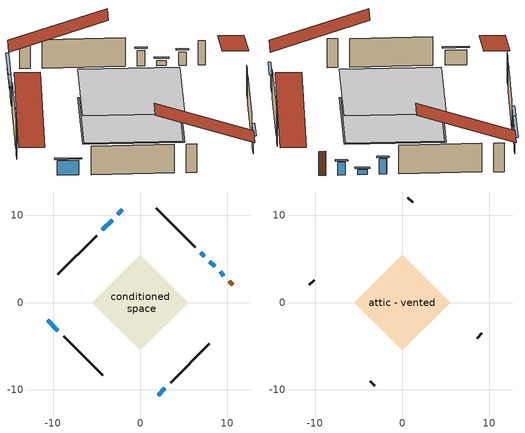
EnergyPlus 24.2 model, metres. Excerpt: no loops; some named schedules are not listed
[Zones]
conditioned space
 floor outside (Floor1 construction): -5.49,0 0,5.49 5.49,0 0,-5.49 z0.61
 floor adiabatic (AdiabaticFloorConstruction): -5.28,0 0,5.28 5.28,0 0,-5.28 z0.61
 wall outside (AdiabaticWallConstruction 1): 10.63,2.07 10.25,2.45 z0.61:2.64
 wall outside (AdiabaticWallConstruction): -2.07,10.64 -2.57,10.13 z0.61:1.33; 9.6,3.1 9.19,3.51 z0.61:1.7; 8.54,4.16 8.01,4.69 z0.61:1.03; 7.36,5.34 6.98,5.72 z0.61:1.93; -3.23,9.47 -4.34,8.36 z0.61:1.88; -10.63,-2.07 -9.46,-3.24 z0.61:1.87; 2.07,-10.63 2.82,-9.88 z0.61:1.89
 wall outside (Wall1 construction): 3.48,-9.22 7.94,-4.76 / -8.8,-3.9 -4.33,-8.37 / -5,7.7 -9.47,3.23 / 6.32,6.38 1.86,10.84 z0.61:3.05
 window (WindowConstruction 6): -2.07,10.63 -2.57,10.13 z0.61:1.33
 window (WindowConstruction): 9.6,3.1 9.19,3.51 z0.61:1.7
 window (WindowConstruction 1): 8.54,4.16 8.01,4.69 z0.61:1.03
 window (WindowConstruction 2): 7.36,5.34 6.98,5.72 z0.61:1.93
 window (WindowConstruction 3): -3.23,9.47 -4.34,8.36 z0.61:1.87
 window (WindowConstruction 4): -10.63,-2.07 -9.46,-3.24 z0.61:1.87
 window (WindowConstruction 5): 2.07,-10.63 2.82,-9.88 z0.61:1.89
 door (Door): 10.63,2.07 10.26,2.45 z0.61:2.64
 ceiling adiabatic (AdiabaticFloorConstruction): 0,-5.28 5.28,0 0,5.28 -5.28,0 z0.61
attic - vented
 floor to conditioned space (Floor2 construction Reversed): -5.49,0 0,5.49 5.49,0 0,-5.49 z3.05
 wall outside (Wall2 construction): 8.6,-4.1 9.14,-3.56 / -3.68,-9.02 -3.14,-9.56 / -10.12,2.58 -10.67,2.03 / 1.2,11.5 0.66,12.04 z0.61:3.05
 roof outside (Roof1 construction): 1.41,-11.29,3.05 -3.94,-5.94,5.57 -5.35,-7.35,5.57 0,-12.7,3.05; -11.29,-1.41,3.05 -5.94,3.94,5.57 -7.35,5.35,5.57 -12.7,0,3.05; -1.41,11.29,3.05 3.94,5.94,5.57 5.35,7.35,5.57 0,12.7,3.05; 11.29,1.41,3.05 5.94,-3.94,5.57 7.35,-5.35,5.57 12.7,0,3.05
shading: -3.56,9.14 -1.08,11.62 -1.22,11.77 -3.7,9.28 z2.72; 9.05,3.65 9.74,2.96 9.88,3.1 9.19,3.79 z1.9; 7.87,4.83 8.68,4.02 8.82,4.16 8.01,4.97 z1.23; 6.84,5.86 7.5,5.2 7.64,5.34 6.98,6.01 z2.13; -4.87,7.83 -2.7,10 -2.84,10.14 -5.02,7.97 z2.62; -9.32,-3.39 -10.78,-1.92 -10.92,-2.07 -9.46,-3.53 z2.07; 3.17,-9.53 1.71,-10.99 1.86,-11.13 3.32,-9.67 z2.39
[Building]
Building 1: Terrain=Suburbs
[Site:Location]
Summerside_PE: Latitude {deg}=46.44; Longitude {deg}=-63.84; Time Zone {hr}=-4; Elevation {m}=12; Keep Site Location Information=Yes
[Site:GroundTemperature:Shallow]
1.38966, -0.735561, -0.905757, 0.102771, 4.15145, 8.18127, 11.6749, 13.888, 14.0761, 12.276, 8.87149, 4.9653
[Site:WaterMainsTemperature]
Calculation Method=Schedule; Temperature Schedule=mains temperature schedule
[Material] Roughness=Rough; Thermal Absorptance=0.9
Name | Thickness {m} | Conductivity {W/m-K} | Density {kg/m3} | Specific Heat {J/kg-K} | Solar Absorptance | Visible Absorptance
asphalt or fiberglass shingles | 0.00635 | 0.162714 | 1121.4 | 1465.45 | 0.4 | 0.4
ceiling stud and cavity | 0.1397 | 0.0760664 | 65.682 | 1177.47 | 0.7 | 0.7
door material | 0.04445 | 0.188738 | 512.64 | 1214.23 | 0.7 | 0.7
floor covering | 0.0127 | 9.015625 | 54.468 | 1339.84 | 0.6 | 0.6
floor covering 1 | 0.0127 | 0.0433444 | 54.468 | 1339.84 | 0.6 | 0.6
floor rigid ins; wall rigid ins | 0.512978 | 0.029427 | 32.04 | 1214.23 | 0.7 | 0.7
floor stud and cavity | 0.0889 | 0.294388 | 50.32683 | 1063.81 | 0.7 | 0.7
floor stud and cavity 1 | 0.1397 | 1.75129 | 37.0049 | 1207.88 | 0.7 | 0.7
furniture material conditioned space 1 | 0.1524 | 0.115458 | 640.8 | 1214.23 | 0.6 | 0.6
gypsum board | 0.0127 | 0.160291 | 801 | 837.4 | 0.6 | 0.6
osb sheathing 0.5 in. | 0.0127 | 0.115458 | 512.64 | 1214.23 | 0.7 | 0.7
osb sheathing 0.75 in. | 0.01905 | 0.115458 | 512.64 | 1214.23 | 0.7 | 0.7
wall stud and cavity | 0.1397 | 0.122815 | 139.0536 | 1170.24 | 0.7 | 0.7
wall stud and cavity 1 | 0.0889 | 6.1454 | 50.32683 | 1063.81 | 0.6 | 0.6
wall stud and cavity 2 | 0.0889 | 0.380278 | 52.3479 | 1209.89 | 0.7 | 0.7
wall stud and cavity 3 | 0.0889 | 0.391764 | 83.0341 | 1211.67 | 0.7 | 0.7
wood siding | 0.0254 | 0.102417 | 544.68 | 1172.36 | 0.4 | 0.4
wood siding 1 | 0.00254 | 0.102417 | 544.68 | 1172.36 | 0.4 | 0.4
wood siding 2; wood siding 3 | 0.0254 | 0.102417 | 544.68 | 1172.36 | 0.7 | 0.7
[WindowMaterial:SimpleGlazingSystem]
Name | U-Factor {W/m2-K} | Solar Heat Gain Coefficient
WindowMaterial | 2.540905 | 0.45
WindowMaterial 1 | 3.11211 | 0.43
WindowMaterial 2 | 2.52501 | 0.45
WindowMaterial 3 | 5.82052 | 0.77
WindowMaterial 4 | 3.10132 | 0.54
WindowMaterial 5 | 2.53012 | 0.45
WindowMaterial 6 | 5.35606 | 0.68
[Construction]
AdiabaticFloorConstruction: floor stud and cavity 1, floor rigid ins, osb sheathing 0.75 in., floor covering 1
AdiabaticWallConstruction: wood siding 2, wall rigid ins, wall stud and cavity 2, gypsum board
AdiabaticWallConstruction 1: wood siding 3, wall rigid ins, wall stud and cavity 2, gypsum board
Door: door material
Floor1 construction: floor stud and cavity, floor covering
Floor2 construction Reversed: gypsum board, ceiling stud and cavity
furniture construction conditioned space 1: furniture material conditioned space 1
PartitionWallConstruction: gypsum board, wall stud and cavity 3, gypsum board
Roof1 construction: asphalt or fiberglass shingles
Wall1 construction: wood siding, osb sheathing 0.5 in., wall stud and cavity, gypsum board
Wall2 construction: wood siding 1, wall stud and cavity 1
WindowConstruction: WindowMaterial
WindowConstruction 1: WindowMaterial 1
WindowConstruction 2: WindowMaterial 2
WindowConstruction 3: WindowMaterial 3
WindowConstruction 4: WindowMaterial 4
WindowConstruction 5: WindowMaterial 5
WindowConstruction 6: WindowMaterial 6
[Zone] Multiplier=1; Part of Total Floor Area=Yes
Name | Volume {m3}
attic - vented | 24.6788
conditioned space | 124.7
[Space]
Name | Zone | Volume {m3}
attic - vented 1 | attic - vented | 24.6788
conditioned space 1 | conditioned space | 124.7
[ZoneInfiltration:EffectiveLeakageArea]
infil attic - vented 1: Zone or Space=attic - vented 1; Schedule=Always On Discrete; Effective Air Leakage Area {cm2}=2067.43; Stack Coefficient=0.000344878; Wind Coefficient=1.25474e-05
[ZoneMixing]
whole house fan mix: Zone or Space=attic - vented; Schedule=Always On Continuous; Design Flow Rate Calculation Method=Flow/Zone; Design Flow Rate {m3/s}=0; Source Zone or Space=conditioned space
[InternalMass] Zone or ZoneList=conditioned space; Space or SpaceList=conditioned space 1
Name | Construction | Surface Area {m2}
furniture mass conditioned space 1 | furniture construction conditioned space 1 | 46.3999
partition wall mass | PartitionWallConstruction | 116
[Lights]
interior lighting: Zone or ZoneList or Space or SpaceList=conditioned space 1; Schedule=interior lighting schedule; Design Level Calculation Method=LightingLevel; Lighting Level {W}=343.2; Return Air Fraction=0; Fraction Radiant=0.6; Fraction Visible=0.2; Fraction Replaceable=1
[People]
occupants: Zone or ZoneList or Space or SpaceList=conditioned space 1; Number of People Schedule=occupants schedule; Number of People Calculation Method=People; Number of People=3; Fraction Radiant=0.314171; Sensible Heat Fraction=0.56303; Activity Level Schedule=occupants activity schedule; Carbon Dioxide Generation Rate {m3/s-W}=0; Enable ASHRAE 55 Comfort Warnings=No; Mean Radiant Temperature Calculation Type=EnclosureAveraged
[ElectricEquipment] Zone or ZoneList or Space or SpaceList=conditioned space 1; Design Level Calculation Method=EquipmentLevel
Name | Schedule | Design Level {W} | Fraction Latent | Fraction Radiant | Fraction Lost
clothes dryer | clothes dryer schedule | 140.772 | 0.015 | 0.081 | 0.85
clothes washer | clothes washer schedule | 32.1985 | 0.03 | 0.162 | 0.7
cooking range | cooking range schedule | 215.147 | 0.08 | 0.432 | 0.2
dishwasher | dishwasher schedule | 66.8632 | 0.3 | 0.18 | 0.4
fridge | fridge schedule | 72.9452 | 0 | 0.6 | 0
mech vent house fan | mech vent house fan schedule | 0 | 0 | 0 | 1
mech vent house fan cfis | mech vent house fan cfis schedule | 0 | 0 | 0 | 0
misc plug loads | misc plug loads schedule | 494.7 | 0.045 | 0.513 | 0.1
whole house fan | Always On Discrete | 0 | 0 | 0 | 1
[OtherEquipment] Zone or ZoneList or Space or SpaceList=conditioned space 1; Design Level Calculation Method=EquipmentLevel
Name | Fuel Type | Schedule | Design Level {W} | Fraction Latent | Fraction Radiant | Fraction Lost
clothes dryer 1 | Electricity | clothes dryer schedule | 0 | 0.015 | 0.081 | 0.85
cooking range 1 | Electricity | cooking range schedule | 0 | 0.08 | 0.432 | 0.2
general water use latent | None | general water use schedule | 62.594 | 1 | 0 | 0
general water use sensible | None | general water use schedule | -61.6891 | 0 | 0.6 | 0
mech vent house fan latent load | None | Always On Discrete | 0 | 1 | 0 | 0
mech vent house fan sensible load | None | Always On Discrete | 0 | 0 | 0 | 0
water heater energy adjustment1 | Electricity | Always On Discrete | 0.01 | 0 | 0 | 1
[ZoneInfiltration:DesignFlowRate] Zone or ZoneList or Space or SpaceList=conditioned space 1; Schedule=Always On Discrete; Design Flow Rate Calculation Method=Flow/Zone; Design Flow Rate {m3/s}=0
infil flow; natural vent flow; whole house fan flow
[ZoneControl:Thermostat]
conditioned space Thermostat: Zone or ZoneList=conditioned space; Control Type Schedule=conditioned space Thermostat Schedule; Control 1=conditioned space temperature setpoint; Temperature Difference Between Cutout And Setpoint {deltaC}=0
[ZoneHVAC:Baseboard:Convective:Electric]
electric baseboard: Availability Schedule=Always On Discrete; Heating Design Capacity {W}=10191.3; Efficiency=1
[Zone equipment]
conditioned space: electric baseboard
[Exterior:Lights]
exterior lighting: Schedule=exterior lighting schedule; Design Level {W}=75.6
[EnergyManagementSystem:GlobalVariable]
infil_program_Qfan
infil_program_Qinf
natural_vent_program_Qnv
natural_vent_program_Qwhf
[EnergyManagementSystem:Sensor]
Name | Output:Variable or Output:Meter Index Key | Output:Variable or Output:Meter
airflow_gain | infil flow | Infiltration Sensible Heat Gain Energy
airflow_gain_1 | natural vent flow | Infiltration Sensible Heat Gain Energy
airflow_gain_2 | whole house fan flow | Infiltration Sensible Heat Gain Energy
airflow_loss | infil flow | Infiltration Sensible Heat Loss Energy
airflow_loss_1 | natural vent flow | Infiltration Sensible Heat Loss Energy
airflow_loss_2 | whole house fan flow | Infiltration Sensible Heat Loss Energy
clg_load_cond |  | Cooling:EnergyTransfer:Zone:CONDITIONED SPACE
clg_sp_s; clg_sp_s_1 | cooling setpoint | Schedule Value
clothes_dryer_exhaust_0_sch_s | clothes dryer exhaust 0 schedule | Schedule Value
conditioned_space_clg_unmet_s | conditioned space | Zone Cooling Setpoint Not Met Time
conditioned_space_htg_unmet_s | conditioned space | Zone Heating Setpoint Not Met Time
cool_season | cooling season schedule | Schedule Value
fridge_tin_s; tin_s; tin_s_1 | conditioned space | Zone Mean Air Temperature
htg_load_cond |  | Heating:EnergyTransfer:Zone:CONDITIONED SPACE
htg_sp_s; htg_sp_s_1 | heating setpoint | Schedule Value
ig_ee_conv | clothes dryer | Electric Equipment Convective Heating Energy
ig_ee_conv_2 | cooking range | Electric Equipment Convective Heating Energy
ig_ee_conv_4 | fridge | Electric Equipment Convective Heating Energy
ig_ee_conv_5 | misc plug loads | Electric Equipment Convective Heating Energy
ig_ee_conv_6 | whole house fan | Electric Equipment Convective Heating Energy
ig_ee_rad | clothes dryer | Electric Equipment Radiant Heating Energy
ig_ee_rad_2 | cooking range | Electric Equipment Radiant Heating Energy
ig_ee_rad_4 | fridge | Electric Equipment Radiant Heating Energy
ig_ee_rad_5 | misc plug loads | Electric Equipment Radiant Heating Energy
ig_ee_rad_6 | whole house fan | Electric Equipment Radiant Heating Energy
ig_lgt_conv | interior lighting | Lights Convective Heating Energy
ig_lgt_rad | interior lighting | Lights Radiant Heating Energy
ig_lgt_vis | interior lighting | Lights Visible Radiation Heating Energy
ig_oe_conv | clothes dryer 1 | Other Equipment Convective Heating Energy
ig_oe_conv_1 | cooking range 1 | Other Equipment Convective Heating Energy
ig_oe_conv_2 | general water use latent | Other Equipment Convective Heating Energy
ig_oe_conv_3 | general water use sensible | Other Equipment Convective Heating Energy
ig_oe_conv_4 | water heater energy adjustment1 | Other Equipment Convective Heating Energy
ig_oe_rad | clothes dryer 1 | Other Equipment Radiant Heating Energy
ig_oe_rad_1 | cooking range 1 | Other Equipment Radiant Heating Energy
ig_oe_rad_2 | general water use latent | Other Equipment Radiant Heating Energy
ig_oe_rad_3 | general water use sensible | Other Equipment Radiant Heating Energy
ig_oe_rad_4 | water heater energy adjustment1 | Other Equipment Radiant Heating Energy
ig_ppl_conv | occupants | People Convective Heating Energy
ig_ppl_rad | occupants | People Radiant Heating Energy
im_conv | furniture mass conditioned space 1 | Surface Inside Face Convection Heat Gain Energy
im_conv_1 | partition wall mass | Surface Inside Face Convection Heat Gain Energy
im_ig | furniture mass conditioned space 1 | Surface Inside Face Internal Gains Radiation Heat Gain Energy
im_ig_1 | partition wall mass | Surface Inside Face Internal Gains Radiation Heat Gain Energy
im_lgt | furniture mass conditioned space 1 | Surface Inside Face Lights Radiation Heat Gain Energy
im_lgt_1 | partition wall mass | Surface Inside Face Lights Radiation Heat Gain Energy
im_sol | furniture mass conditioned space 1 | Surface Inside Face Solar Radiation Heat Gain Energy
im_sol_1 | partition wall mass | Surface Inside Face Solar Radiation Heat Gain Energy
im_surf | furniture mass conditioned space 1 | Surface Inside Face Net Surface Thermal Radiation Heat Gain Energy
im_surf_1 | partition wall mass | Surface Inside Face Net Surface Thermal Radiation Heat Gain Energy
mv_conv | mech vent house fan | Electric Equipment Convective Heating Energy
mv_conv_1 | mech vent house fan cfis | Electric Equipment Convective Heating Energy
mv_conv_2 | mech vent house fan latent load | Other Equipment Convective Heating Energy
mv_conv_3 | mech vent house fan sensible load | Other Equipment Convective Heating Energy
mv_rad | mech vent house fan | Electric Equipment Radiant Heating Energy
mv_rad_1 | mech vent house fan cfis | Electric Equipment Radiant Heating Energy
mv_rad_2 | mech vent house fan latent load | Other Equipment Radiant Heating Energy
mv_rad_3 | mech vent house fan sensible load | Other Equipment Radiant Heating Energy
natural_vent_s | natural vent schedule | Schedule Value
out_pb_s |  | Site Outdoor Air Barometric Pressure
out_wt_s |  | Site Outdoor Air Humidity Ratio
site_vw_s |  | Site Wind Speed
ss_back_out | Window1 | Surface Window Shortwave from Zone Back Out Window Heat Transfer Rate
ss_back_out_1 | Window2 | Surface Window Shortwave from Zone Back Out Window Heat Transfer Rate
ss_back_out_2 | Window3 | Surface Window Shortwave from Zone Back Out Window Heat Transfer Rate
ss_back_out_3 | Window4 | Surface Window Shortwave from Zone Back Out Window Heat Transfer Rate
ss_back_out_4 | Window5 | Surface Window Shortwave from Zone Back Out Window Heat Transfer Rate
ss_back_out_5 | Window6 | Surface Window Shortwave from Zone Back Out Window Heat Transfer Rate
ss_back_out_6 | Window8 | Surface Window Shortwave from Zone Back Out Window Heat Transfer Rate
ss_conv | Door1 | Surface Inside Face Convection Heat Gain Energy
ss_conv_1 | Window1 | Surface Inside Face Convection Heat Gain Energy
ss_conv_2 | Window2 | Surface Inside Face Convection Heat Gain Energy
ss_conv_3 | Window3 | Surface Inside Face Convection Heat Gain Energy
ss_conv_4 | Window4 | Surface Inside Face Convection Heat Gain Energy
ss_conv_5 | Window5 | Surface Inside Face Convection Heat Gain Energy
ss_conv_6 | Window6 | Surface Inside Face Convection Heat Gain Energy
ss_conv_7 | Window8 | Surface Inside Face Convection Heat Gain Energy
ss_ig | Door1 | Surface Inside Face Internal Gains Radiation Heat Gain Energy
ss_ig_1 | Window1 | Surface Inside Face Internal Gains Radiation Heat Gain Energy
ss_ig_2 | Window2 | Surface Inside Face Internal Gains Radiation Heat Gain Energy
ss_ig_3 | Window3 | Surface Inside Face Internal Gains Radiation Heat Gain Energy
ss_ig_4 | Window4 | Surface Inside Face Internal Gains Radiation Heat Gain Energy
ss_ig_5 | Window5 | Surface Inside Face Internal Gains Radiation Heat Gain Energy
ss_ig_6 | Window6 | Surface Inside Face Internal Gains Radiation Heat Gain Energy
ss_ig_7 | Window8 | Surface Inside Face Internal Gains Radiation Heat Gain Energy
ss_lgt | Door1 | Surface Inside Face Lights Radiation Heat Gain Energy
ss_sol | Door1 | Surface Inside Face Solar Radiation Heat Gain Energy
ss_surf | Door1 | Surface Inside Face Net Surface Thermal Radiation Heat Gain Energy
ss_surf_1 | Window1 | Surface Inside Face Net Surface Thermal Radiation Heat Gain Energy
ss_surf_2 | Window2 | Surface Inside Face Net Surface Thermal Radiation Heat Gain Energy
ss_surf_3 | Window3 | Surface Inside Face Net Surface Thermal Radiation Heat Gain Energy
ss_surf_4 | Window4 | Surface Inside Face Net Surface Thermal Radiation Heat Gain Energy
ss_surf_5 | Window5 | Surface Inside Face Net Surface Thermal Radiation Heat Gain Energy
ss_surf_6 | Window6 | Surface Inside Face Net Surface Thermal Radiation Heat Gain Energy
ss_surf_7 | Window8 | Surface Inside Face Net Surface Thermal Radiation Heat Gain Energy
ss_trans_in | Window1 | Surface Window Transmitted Solar Radiation Rate
ss_trans_in_1 | Window2 | Surface Window Transmitted Solar Radiation Rate
ss_trans_in_2 | Window3 | Surface Window Transmitted Solar Radiation Rate
ss_trans_in_3 | Window4 | Surface Window Transmitted Solar Radiation Rate
ss_trans_in_4 | Window5 | Surface Window Transmitted Solar Radiation Rate
ss_trans_in_5 | Window6 | Surface Window Transmitted Solar Radiation Rate
ss_trans_in_6 | Window8 | Surface Window Transmitted Solar Radiation Rate
ss_trans_out | Window1 | Surface Inside Face Initial Transmitted Diffuse Transmitted Out Window Solar Radiation Rate
ss_trans_out_1 | Window2 | Surface Inside Face Initial Transmitted Diffuse Transmitted Out Window Solar Radiation Rate
ss_trans_out_2 | Window3 | Surface Inside Face Initial Transmitted Diffuse Transmitted Out Window Solar Radiation Rate
ss_trans_out_3 | Window4 | Surface Inside Face Initial Transmitted Diffuse Transmitted Out Window Solar Radiation Rate
ss_trans_out_4 | Window5 | Surface Inside Face Initial Transmitted Diffuse Transmitted Out Window Solar Radiation Rate
ss_trans_out_5 | Window6 | Surface Inside Face Initial Transmitted Diffuse Transmitted Out Window Solar Radiation Rate
ss_trans_out_6 | Window8 | Surface Inside Face Initial Transmitted Diffuse Transmitted Out Window Solar Radiation Rate
s_conv | Floor1 | Surface Inside Face Convection Heat Gain Energy
s_conv_1 | Floor2 | Surface Inside Face Convection Heat Gain Energy
s_conv_2 | inferred conditioned ceiling | Surface Inside Face Convection Heat Gain Energy
s_conv_3 | inferred conditioned floor | Surface Inside Face Convection Heat Gain Energy
s_conv_4 | Wall1:135 | Surface Inside Face Convection Heat Gain Energy
s_conv_5 | Wall1:225 | Surface Inside Face Convection Heat Gain Energy
s_conv_6 | Wall1:315 | Surface Inside Face Convection Heat Gain Energy
s_conv_7 | Wall1:45 | Surface Inside Face Convection Heat Gain Energy
s_ig | Floor1 | Surface Inside Face Internal Gains Radiation Heat Gain Energy
s_ig_1 | Floor2 | Surface Inside Face Internal Gains Radiation Heat Gain Energy
s_ig_2 | inferred conditioned ceiling | Surface Inside Face Internal Gains Radiation Heat Gain Energy
s_ig_3 | inferred conditioned floor | Surface Inside Face Internal Gains Radiation Heat Gain Energy
s_ig_4 | Wall1:135 | Surface Inside Face Internal Gains Radiation Heat Gain Energy
s_ig_5 | Wall1:225 | Surface Inside Face Internal Gains Radiation Heat Gain Energy
s_ig_6 | Wall1:315 | Surface Inside Face Internal Gains Radiation Heat Gain Energy
s_ig_7 | Wall1:45 | Surface Inside Face Internal Gains Radiation Heat Gain Energy
s_lgt | Floor1 | Surface Inside Face Lights Radiation Heat Gain Energy
s_lgt_1 | Floor2 | Surface Inside Face Lights Radiation Heat Gain Energy
s_lgt_2 | inferred conditioned ceiling | Surface Inside Face Lights Radiation Heat Gain Energy
s_lgt_3 | inferred conditioned floor | Surface Inside Face Lights Radiation Heat Gain Energy
s_lgt_4 | Wall1:135 | Surface Inside Face Lights Radiation Heat Gain Energy
s_lgt_5 | Wall1:225 | Surface Inside Face Lights Radiation Heat Gain Energy
s_lgt_6 | Wall1:315 | Surface Inside Face Lights Radiation Heat Gain Energy
s_lgt_7 | Wall1:45 | Surface Inside Face Lights Radiation Heat Gain Energy
s_sol | Floor1 | Surface Inside Face Solar Radiation Heat Gain Energy
s_sol_1 | Floor2 | Surface Inside Face Solar Radiation Heat Gain Energy
s_sol_2 | inferred conditioned ceiling | Surface Inside Face Solar Radiation Heat Gain Energy
s_sol_3 | inferred conditioned floor | Surface Inside Face Solar Radiation Heat Gain Energy
s_sol_4 | Wall1:135 | Surface Inside Face Solar Radiation Heat Gain Energy
s_sol_5 | Wall1:225 | Surface Inside Face Solar Radiation Heat Gain Energy
s_sol_6 | Wall1:315 | Surface Inside Face Solar Radiation Heat Gain Energy
s_sol_7 | Wall1:45 | Surface Inside Face Solar Radiation Heat Gain Energy
s_surf | Floor1 | Surface Inside Face Net Surface Thermal Radiation Heat Gain Energy
s_surf_1 | Floor2 | Surface Inside Face Net Surface Thermal Radiation Heat Gain Energy
s_surf_2 | inferred conditioned ceiling | Surface Inside Face Net Surface Thermal Radiation Heat Gain Energy
s_surf_3 | inferred conditioned floor | Surface Inside Face Net Surface Thermal Radiation Heat Gain Energy
s_surf_4 | Wall1:135 | Surface Inside Face Net Surface Thermal Radiation Heat Gain Energy
s_surf_5 | Wall1:225 | Surface Inside Face Net Surface Thermal Radiation Heat Gain Energy
s_surf_6 | Wall1:315 | Surface Inside Face Net Surface Thermal Radiation Heat Gain Energy
s_surf_7 | Wall1:45 | Surface Inside Face Net Surface Thermal Radiation Heat Gain Energy
tout_s | conditioned space | Zone Outdoor Air Drybulb Temperature
win_s | conditioned space | Zone Air Humidity Ratio
[EnergyManagementSystem:Actuator]
Name | Actuated Component Unique | Actuated Component Type | Actuated Component Control Type
fridge_schedule_act | fridge schedule | Schedule:Constant | Schedule Value
infil_flow_act | infil flow | Zone Infiltration | Air Exchange Flow Rate
mech_vent_house_fan_cfis_act | mech vent house fan cfis | ElectricEquipment | Electricity Rate
mech_vent_house_fan_latent_load_act | mech vent house fan latent load | OtherEquipment | Power Level
mech_vent_house_fan_sensible_load_act | mech vent house fan sensible load | OtherEquipment | Power Level
natural_vent_flow_act | natural vent flow | Zone Infiltration | Air Exchange Flow Rate
water_heater_ec_adj_act | water heater energy adjustment1 | OtherEquipment | Power Level
whole_house_fan_act | whole house fan | ElectricEquipment | Electricity Rate
whole_house_fan_flow_act | whole house fan flow | Zone Infiltration | Air Exchange Flow Rate
whole_house_fan_mix_act | whole house fan mix | ZoneMixing | Air Exchange Flow Rate
